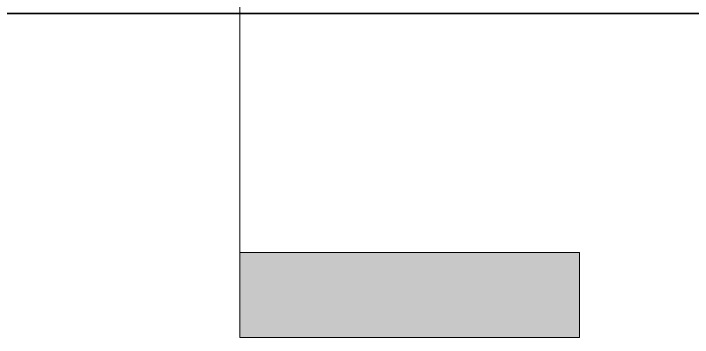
# Model space of a CAD drawing. Header units: inches. Extents: x -54880 to -186, y -265 to 853.
# Drawn here: x -24461.4 to -24317.5, y -74.6 to -6 of the extents above; entities that cross this region are included whole.
import ezdxf

# ---------------------------------------------------------------- set-up
doc = ezdxf.new("R2010")
doc.units = ezdxf.units.IN
doc.header["$MEASUREMENT"] = 0
doc.layers.add('C-TOPO', color=7, linetype='Continuous', lineweight=9)
doc.layers.add('G-ANNO-SYMB', color=111, linetype='Continuous', lineweight=9)

# ---------------------------------------------------------------- blocks, each defined once
blk = doc.blocks.new('Section - 3_32_ x 3_8_-18514-Section 13')
at = {"layer": 'G-ANNO-SYMB'}
blk.add_hatch(color=256, dxfattribs=at).paths.add_polyline_path([(-25462.9, -26.7), (-25390.9, -26.7), (-25390.9, -44.7), (-25462.9, -44.7)], flags=0)
for p, q in [((-25462.9, -26.7), (-25462.9, -44.7)), ((-25390.9, -26.7), (-25462.9, -26.7)), ((-25390.9, -44.7), (-25390.9, -26.7)), ((-25462.9, -44.7), (-25390.9, -44.7))]:
    blk.add_line(p, q, dxfattribs=at)

msp = doc.modelspace()

# ---------------------------------------------------------------- linework, layer by layer
at = {"layer": 'C-TOPO', "lineweight": 35}
msp.add_line((-26285.39, -6.01), (-23898.22, -6.01), dxfattribs=at)
at = {"layer": 'C-TOPO'}
msp.add_line((-26285.39, -6.01), (-23898.22, -6.01), dxfattribs=at)
at = {"layer": 'G-ANNO-SYMB'}
msp.add_line((-24413.42, 450.08), (-24413.42, -56.62), dxfattribs=at)

# ---------------------------------------------------------------- block references
at = {"layer": 'G-ANNO-SYMB', "extrusion": (0, 0, -1)}
msp.add_blockref('Section - 3_32_ x 3_8_-18514-Section 13', (49804.32, -29.92), dxfattribs=at)

doc.saveas('drawing.dxf')
